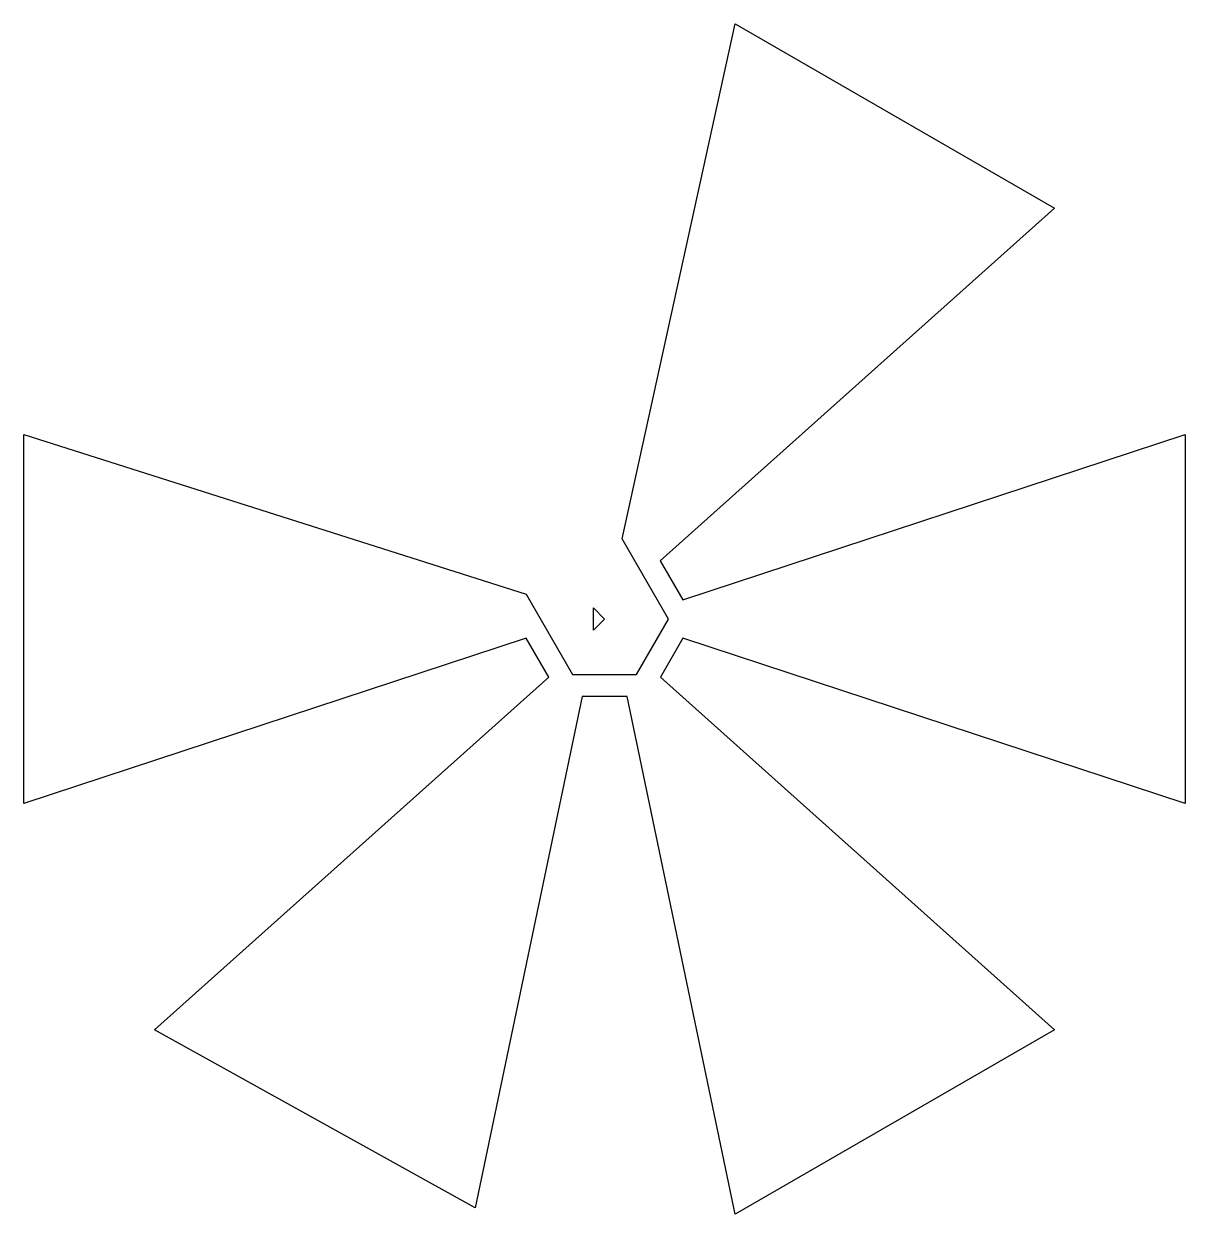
# Model space of a CAD drawing. Extents: x -5.2 to 5.2, y -5.4 to 5.4.
import ezdxf

# ---------------------------------------------------------------- set-up
doc = ezdxf.new("R2010")
doc.units = 0
doc.layers.add('MAGNET', color=3, linetype='CONTINUOUS')

msp = doc.modelspace()

# ---------------------------------------------------------------- linework, layer by layer
at = {"layer": 'MAGNET'}
msp.add_lwpolyline([(-5.242, 1.664), (-0.707, 0.224), (-0.289, -0.5), (0.289, -0.5), (0.577, 0), (0.159, 0.724), (1.18, 5.372), (4.062, 3.708), (0.504, 0.526), (0.708, 0.174), (5.242, 1.664), (5.242, -1.664), (0.708, -0.174), (0.505, -0.526), (4.062, -3.708), (1.18, -5.372), (0.204, -0.7), (-0.203, -0.7), (-1.167, -5.315), (-4.062, -3.708), (-0.504, -0.526), (-0.708, -0.174), (-5.242, -1.664), (-5.242, 1.664)], dxfattribs=at)
msp.add_lwpolyline([(-0.1, 0.1), (0, 0), (-0.1, -0.1), (-0.1, 0.1)], close=True, dxfattribs=at)

doc.saveas('drawing.dxf')
